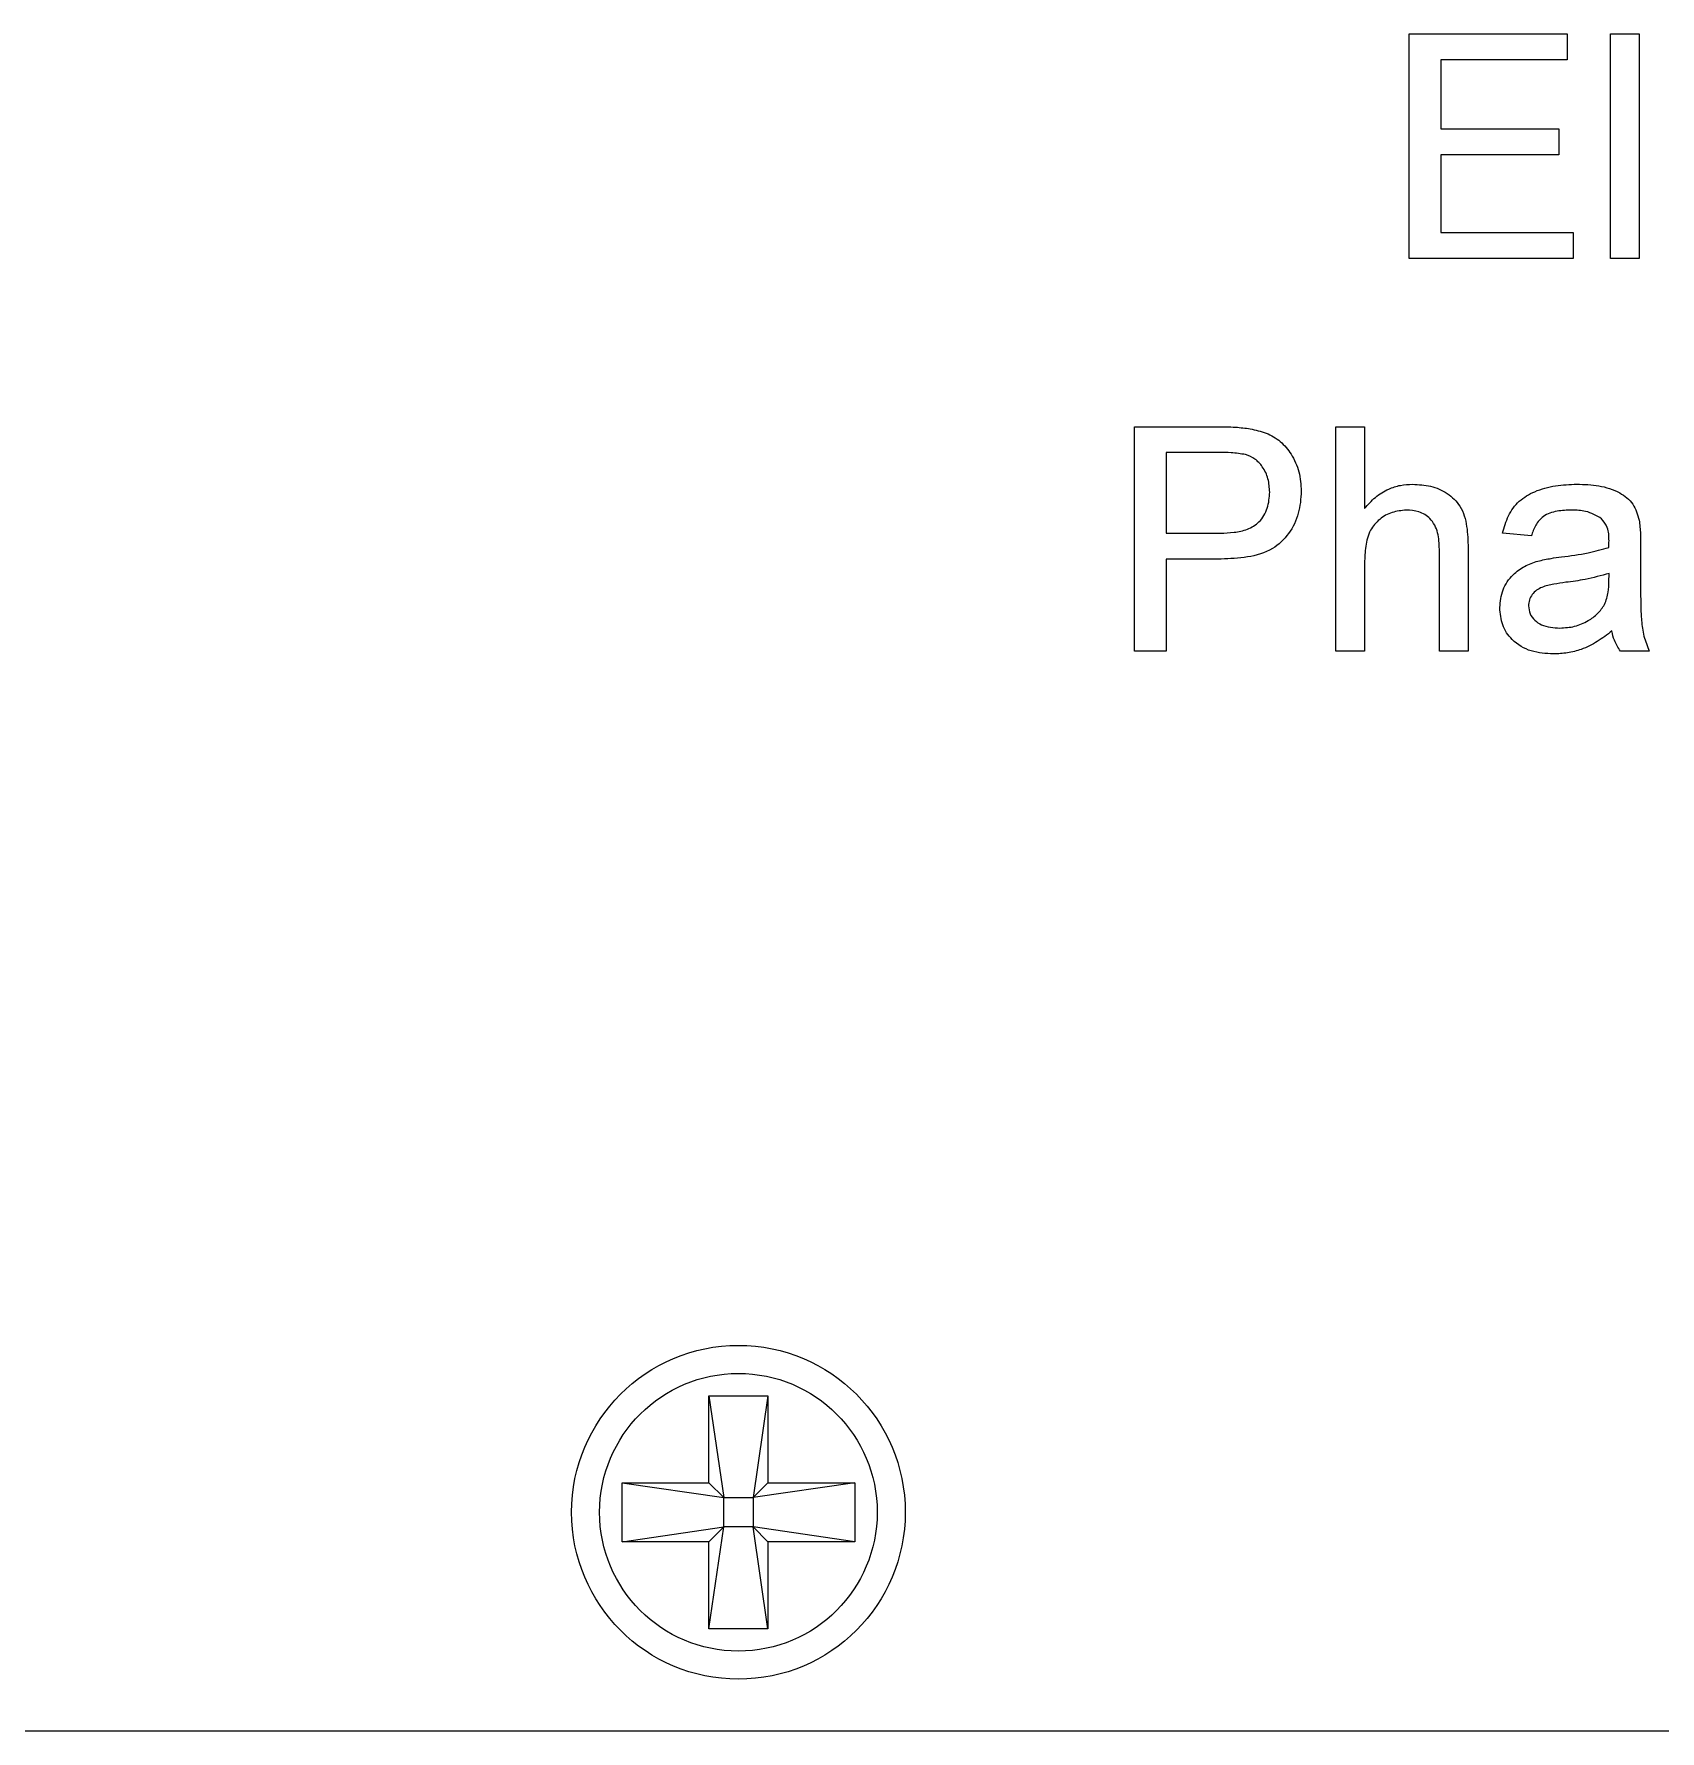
# Model space of a CAD drawing. Header units: inches. Extents: x 0.1 to 10.9, y 0 to 8.5.
# Drawn here: x 2.537 to 3.117, y 5.66 to 6.265 of the extents above; entities that cross this region are included whole.
import ezdxf

# ---------------------------------------------------------------- set-up
doc = ezdxf.new("R2010")
doc.units = ezdxf.units.IN
doc.header["$MEASUREMENT"] = 0

msp = doc.modelspace()

# ---------------------------------------------------------------- linework, layer by layer
at = {"color": 7, "linetype": 'Continuous', "lineweight": 0}
for p, q in [((3.02729, 6.26531), (3.0837, 6.26531)), ((3.02729, 6.18531), (3.02729, 6.26531)), ((3.0837, 6.26531), (3.0837, 6.25608)), ((3.09908, 6.26531), (3.10934, 6.26531)), ((3.09908, 6.18531), (3.09908, 6.26531)), ((3.10934, 6.26531), (3.10934, 6.18531)), ((3.03857, 6.25608), (3.03857, 6.23147)), ((3.0837, 6.25608), (3.03857, 6.25608)), ((3.03857, 6.23147), (3.08062, 6.23147)), ((3.08062, 6.23147), (3.08062, 6.22224)), ((3.03857, 6.22224), (3.03857, 6.19454)), ((3.08062, 6.22224), (3.03857, 6.22224)), ((3.03857, 6.19454), (3.08575, 6.19454)), ((3.08575, 6.19454), (3.08575, 6.18531)), ((3.08575, 6.18531), (3.02729, 6.18531)), ((3.10934, 6.18531), (3.09908, 6.18531)), ((2.92934, 6.12531), (2.95873, 6.12531)), ((2.92934, 6.04531), (2.92934, 6.12531)), ((3.00114, 6.12531), (3.01139, 6.12531)), ((3.00114, 6.04531), (3.00114, 6.12531)), ((3.01139, 6.12531), (3.01139, 6.0961)), ((2.95972, 6.11608), (2.94062, 6.11608)), ((2.94062, 6.11608), (2.94062, 6.08736)), ((2.94062, 6.08736), (2.95992, 6.08736)), ((3.07088, 6.08634), (3.06062, 6.08736)), ((3.03806, 6.04531), (3.03806, 6.08164)), ((3.04831, 6.08217), (3.04831, 6.04531)), ((3.10985, 6.08321), (3.10985, 6.0707)), ((2.94062, 6.07813), (2.94062, 6.04531)), ((2.96022, 6.07813), (2.94062, 6.07813)), ((3.01139, 6.07668), (3.01139, 6.04531)), ((3.09852, 6.07002), (3.09857, 6.07301)), ((2.94062, 6.04531), (2.92934, 6.04531)), ((3.01139, 6.04531), (3.00114, 6.04531)), ((3.04831, 6.04531), (3.03806, 6.04531)), ((3.11293, 6.04531), (3.10267, 6.04531)), ((2.77756, 5.77981), (2.78281, 5.74356)), ((2.77756, 5.74881), (2.77756, 5.77981)), ((2.77756, 5.77981), (2.79856, 5.77981)), ((2.79856, 5.77981), (2.79331, 5.74356)), ((2.79856, 5.77981), (2.79856, 5.74881)), ((2.74656, 5.74881), (2.77756, 5.74881)), ((2.74656, 5.72781), (2.74656, 5.74881)), ((2.74656, 5.74881), (2.78281, 5.74356)), ((2.77756, 5.74881), (2.78281, 5.74356)), ((2.79331, 5.74356), (2.79856, 5.74881)), ((2.82956, 5.74881), (2.79331, 5.74356)), ((2.79856, 5.74881), (2.82956, 5.74881)), ((2.82956, 5.74881), (2.82956, 5.72781)), ((2.78281, 5.74356), (2.79331, 5.74356)), ((2.78281, 5.73306), (2.78281, 5.74356)), ((2.79331, 5.74356), (2.79331, 5.73306)), ((2.74656, 5.72781), (2.78281, 5.73306)), ((2.78281, 5.73306), (2.77756, 5.72781)), ((2.77756, 5.69681), (2.78281, 5.73306)), ((2.79331, 5.73306), (2.78281, 5.73306)), ((2.82956, 5.72781), (2.79331, 5.73306)), ((2.79856, 5.72781), (2.79331, 5.73306)), ((2.79856, 5.69681), (2.79331, 5.73306)), ((2.77756, 5.72781), (2.74656, 5.72781)), ((2.77756, 5.69681), (2.77756, 5.72781)), ((2.79856, 5.72781), (2.79856, 5.69681)), ((2.82956, 5.72781), (2.79856, 5.72781)), ((2.79856, 5.69681), (2.77756, 5.69681)), ((4.19056, 5.66031), (2.48556, 5.66031))]:
    msp.add_line(p, q, dxfattribs=at)
for radius in [0.0595, 0.0495]:
    msp.add_circle((2.78806, 5.73831), radius, dxfattribs=at)
for points, knots in [([(2.95873, 6.12531), (2.96095, 6.1253), (2.96492, 6.12529), (2.96886, 6.12478), (2.97059, 6.12456)], [0, 0, 0, 0, 0.5601, 1, 1, 1, 1]), ([(2.97059, 6.12456), (2.97251, 6.12413), (2.97636, 6.12328), (2.98155, 6.12025), (2.98559, 6.1154), (2.98834, 6.10927), (2.98866, 6.10464), (2.98883, 6.10232)], [0, 0, 0, 0, 0.186893, 0.373466, 0.560031, 0.779938, 1, 1, 1, 1]), ([(2.96894, 6.11538), (2.96723, 6.11563), (2.96417, 6.11609), (2.96109, 6.11609), (2.95972, 6.11608)], [0, 0, 0, 0, 0.559586, 1, 1, 1, 1]), ([(2.97755, 6.102), (2.97744, 6.1036), (2.97724, 6.10679), (2.97527, 6.11087), (2.97245, 6.11395), (2.97011, 6.1149), (2.96894, 6.11538)], [0, 0, 0, 0, 0.280261, 0.560077, 0.78015, 1, 1, 1, 1]), ([(3.01139, 6.0961), (3.01262, 6.09751), (3.01507, 6.10033), (3.01955, 6.10308), (3.02414, 6.10458), (3.02707, 6.10473), (3.02854, 6.1048)], [0, 0, 0, 0, 0.280048, 0.559844, 0.77992, 1, 1, 1, 1]), ([(3.02854, 6.1048), (3.0307, 6.10467), (3.03501, 6.10441), (3.04106, 6.10184), (3.04612, 6.09693), (3.04811, 6.08975), (3.04825, 6.0847), (3.04831, 6.08217)], [0, 0, 0, 0, 0.1870573, 0.3737489, 0.5598795, 0.7793047, 1, 1, 1, 1]), ([(3.06062, 6.08736), (3.0612, 6.08946), (3.06235, 6.09365), (3.06627, 6.09908), (3.07234, 6.10258), (3.07943, 6.10451), (3.08455, 6.1047), (3.08711, 6.1048)], [0, 0, 0, 0, 0.186794, 0.372977, 0.559398, 0.779566, 1, 1, 1, 1]), ([(3.08711, 6.1048), (3.08974, 6.10472), (3.09499, 6.10456), (3.10205, 6.10238), (3.10756, 6.098), (3.10876, 6.09399), (3.10936, 6.09198)], [0, 0, 0, 0, 0.281031, 0.561175, 0.780174, 1, 1, 1, 1]), ([(2.95992, 6.08736), (2.96155, 6.08741), (2.96483, 6.08752), (2.96966, 6.08854), (2.97424, 6.09125), (2.97715, 6.09621), (2.97741, 6.10006), (2.97755, 6.102)], [0, 0, 0, 0, 0.187419, 0.374616, 0.560825, 0.779893, 1, 1, 1, 1]), ([(2.98883, 6.10232), (2.98864, 6.09965), (2.98826, 6.09431), (2.98468, 6.08699), (2.97844, 6.08097), (2.9696, 6.07848), (2.96335, 6.07825), (2.96022, 6.07813)], [0, 0, 0, 0, 0.186842, 0.373479, 0.559409, 0.779337, 1, 1, 1, 1]), ([(3.02623, 6.09557), (3.02453, 6.0954), (3.02114, 6.09505), (3.01658, 6.09251), (3.01299, 6.08832), (3.01156, 6.08266), (3.01145, 6.07867), (3.01139, 6.07668)], [0, 0, 0, 0, 0.186593, 0.373276, 0.559488, 0.779352, 1, 1, 1, 1]), ([(3.03806, 6.08164), (3.03798, 6.0836), (3.03783, 6.08749), (3.03536, 6.09263), (3.03084, 6.09526), (3.02777, 6.09547), (3.02623, 6.09557)], [0, 0, 0, 0, 0.281233, 0.559762, 0.779392, 1, 1, 1, 1]), ([(3.08527, 6.09557), (3.08352, 6.09551), (3.08003, 6.09541), (3.07519, 6.09386), (3.07221, 6.09026), (3.07132, 6.08765), (3.07088, 6.08634)], [0, 0, 0, 0, 0.280842, 0.559676, 0.77943, 1, 1, 1, 1]), ([(3.09593, 6.09248), (3.09408, 6.09354), (3.09076, 6.09546), (3.08695, 6.09553), (3.08527, 6.09557)], [0, 0, 0, 0, 0.55787, 1, 1, 1, 1]), ([(3.09857, 6.08462), (3.09854, 6.08626), (3.09847, 6.08918), (3.0967, 6.09147), (3.09593, 6.09248)], [0, 0, 0, 0, 0.561904, 1, 1, 1, 1]), ([(3.10936, 6.09198), (3.10953, 6.09035), (3.10985, 6.08743), (3.10985, 6.0845), (3.10985, 6.08321)], [0, 0, 0, 0, 0.559816, 1, 1, 1, 1]), ([(3.08162, 6.07887), (3.08482, 6.07927), (3.09054, 6.08), (3.09608, 6.08155), (3.09852, 6.08224)], [0, 0, 0, 0, 0.560185, 1, 1, 1, 1]), ([(3.09852, 6.08224), (3.09853, 6.08268), (3.09855, 6.08348), (3.09856, 6.08427), (3.09857, 6.08462)], [0, 0, 0, 0, 0.560026, 1, 1, 1, 1]), ([(3.0596, 6.06081), (3.05983, 6.06297), (3.06029, 6.0673), (3.0638, 6.07245), (3.06837, 6.07571), (3.07158, 6.07683), (3.07319, 6.0774)], [0, 0, 0, 0, 0.279498, 0.559163, 0.779421, 1, 1, 1, 1]), ([(3.07319, 6.0774), (3.07475, 6.07774), (3.07754, 6.07836), (3.08037, 6.07871), (3.08162, 6.07887)], [0, 0, 0, 0, 0.559913, 1, 1, 1, 1]), ([(3.08314, 6.06982), (3.0817, 6.06961), (3.07884, 6.0692), (3.07526, 6.06844), (3.07268, 6.06706), (3.07113, 6.06551), (3.07004, 6.06357), (3.06991, 6.06211), (3.06985, 6.06139)], [0, 0, 0, 0, 0.250402, 0.500526, 0.625497, 0.750338, 0.875188, 1, 1, 1, 1]), ([(3.09857, 6.07301), (3.09573, 6.07221), (3.09066, 6.07079), (3.08544, 6.07011), (3.08314, 6.06982)], [0, 0, 0, 0, 0.559759, 1, 1, 1, 1]), ([(3.097, 6.06192), (3.09753, 6.06338), (3.09848, 6.06601), (3.09851, 6.0688), (3.09852, 6.07002)], [0, 0, 0, 0, 0.558995, 1, 1, 1, 1]), ([(3.10985, 6.0707), (3.10983, 6.06589), (3.1098, 6.05919), (3.11076, 6.05058), (3.11221, 6.04707), (3.11293, 6.04531)], [0, 0, 0, 0, 0.560307, 0.78019, 1, 1, 1, 1]), ([(3.07873, 6.04429), (3.07605, 6.04444), (3.07072, 6.04475), (3.06408, 6.04863), (3.06014, 6.0545), (3.05978, 6.05871), (3.0596, 6.06081)], [0, 0, 0, 0, 0.280815, 0.55969, 0.779696, 1, 1, 1, 1]), ([(3.06985, 6.06139), (3.06996, 6.06043), (3.07017, 6.05851), (3.07201, 6.05617), (3.07551, 6.05384), (3.07878, 6.05365), (3.08107, 6.05352)], [0, 0, 0, 0, 0.186583, 0.373508, 0.560622, 1, 1, 1, 1]), ([(3.08107, 6.05352), (3.08283, 6.05363), (3.08636, 6.05385), (3.09091, 6.05583), (3.09463, 6.05849), (3.09621, 6.06077), (3.097, 6.06192)], [0, 0, 0, 0, 0.280059, 0.559924, 0.780099, 1, 1, 1, 1]), ([(3.0996, 6.05249), (3.0979, 6.05119), (3.09451, 6.04858), (3.08914, 6.0459), (3.08378, 6.04451), (3.08041, 6.04436), (3.07873, 6.04429)], [0, 0, 0, 0, 0.280139, 0.559945, 0.779972, 1, 1, 1, 1]), ([(3.10267, 6.04531), (3.10185, 6.04655), (3.10039, 6.04876), (3.09984, 6.05135), (3.0996, 6.05249)], [0, 0, 0, 0, 0.559624, 1, 1, 1, 1])]:
    msp.add_open_spline(points, degree=3, knots=knots, dxfattribs=at)

doc.saveas('drawing.dxf')
